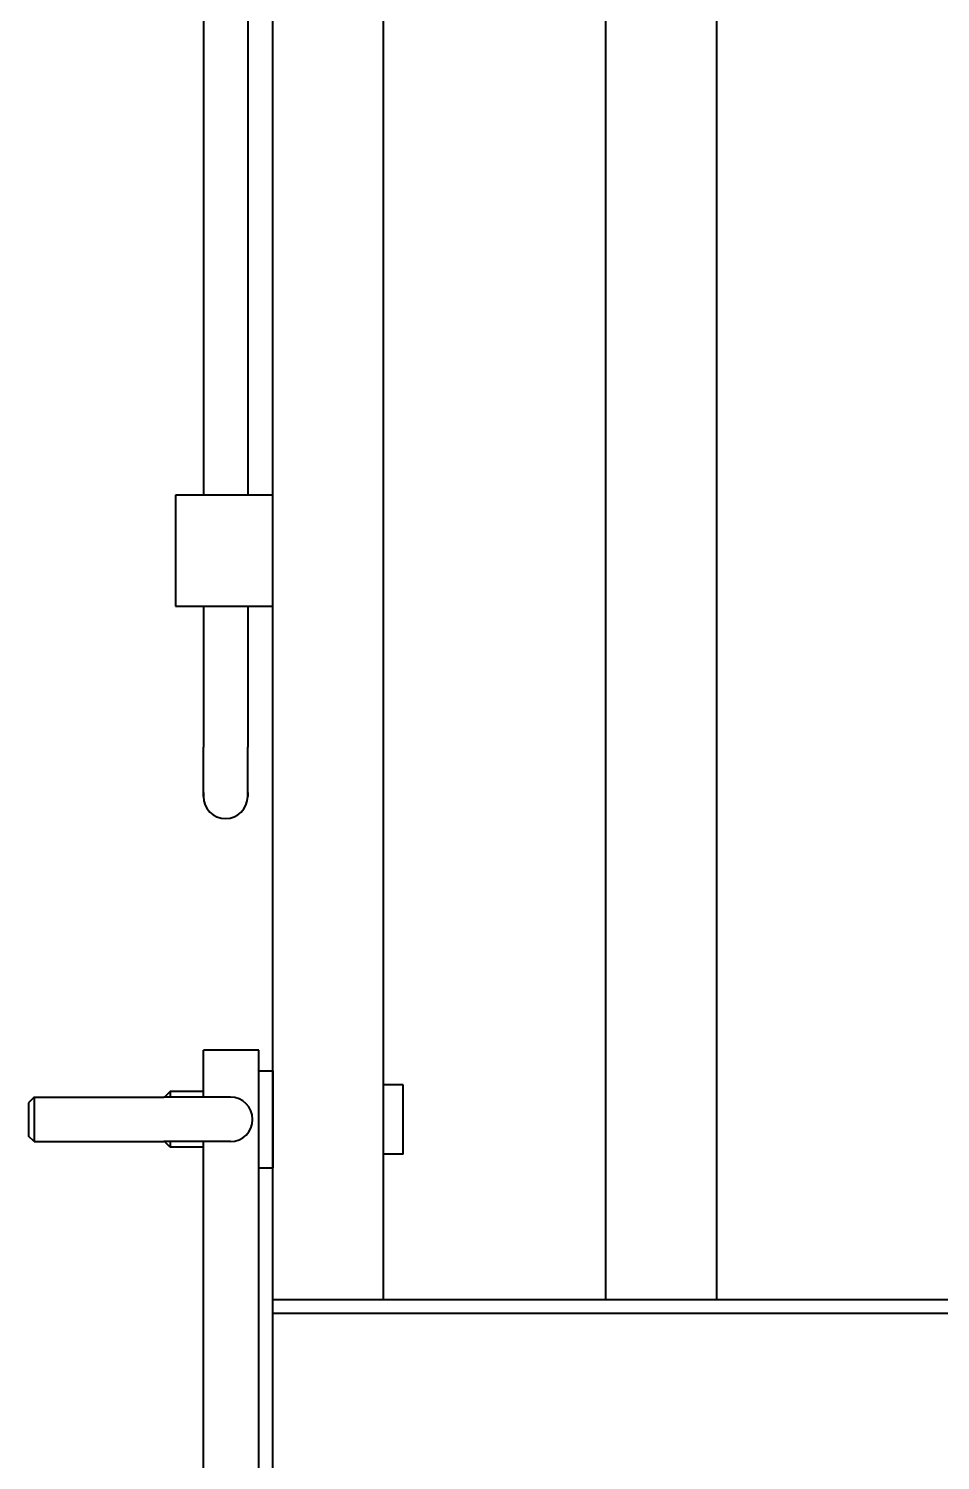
# Model space of a CAD drawing. Header units: millimetres. Extents: x 30271 to 35001, y 5679 to 9007.
# Drawn here: x 33189 to 33518, y 7754 to 8270 of the extents above; entities that cross this region are included whole.
import ezdxf

# ---------------------------------------------------------------- set-up
doc = ezdxf.new("R2010")
doc.units = ezdxf.units.MM
doc.linetypes.add('K5LT_BASIC', pattern=[0])

msp = doc.modelspace()

# ---------------------------------------------------------------- linework, layer by layer
at = {"color": 5, "linetype": 'K5LT_BASIC', "lineweight": 40, "ltscale": 0.5}
for p, q in [((33277.311, 8102.278), (33277.311, 8738.281)), ((33277.311, 7812.278), (33277.311, 8531.17)), ((33317.311, 7812.278), (33317.311, 8519.338)), ((33397.311, 8519.338), (33397.311, 7812.278)), ((33252.311, 8476.34), (33252.311, 8102.278)), ((33268.311, 8476.34), (33268.311, 8102.278)), ((33437.311, 8351.891), (33437.311, 7812.278)), ((33277.311, 8102.278), (33242.311, 8102.278)), ((33242.311, 8102.278), (33242.311, 8062.278)), ((33277.311, 8062.278), (33277.311, 8102.278)), ((33242.311, 8062.278), (33277.311, 8062.278)), ((33252.311, 8062.278), (33252.311, 8011.391)), ((33268.311, 8062.278), (33268.311, 8011.391)), ((33277.311, 7894.778), (33277.311, 8062.278)), ((33252.311, 7993.665), (33252.311, 8011.391)), ((33268.311, 7993.665), (33268.311, 8011.391)), ((33252.311, 7995.117), (33252.311, 7993.667)), ((33252.311, 7993.665), (33252.311, 7993.667)), ((33268.311, 7995.117), (33268.311, 7993.667)), ((33268.311, 7993.665), (33268.311, 7993.667)), ((33272.311, 7902.278), (33252.311, 7902.278)), ((33252.311, 7885.278), (33252.311, 7902.278)), ((33272.311, 7677.278), (33272.311, 7902.278)), ((33272.311, 7894.778), (33277.311, 7894.778)), ((33277.311, 7894.778), (33277.311, 7859.778)), ((33324.311, 7889.778), (33317.311, 7889.778)), ((33317.311, 7877.278), (33317.311, 7889.778)), ((33324.311, 7877.278), (33324.311, 7889.778)), ((33191.311, 7885.278), (33189.311, 7883.278)), ((33191.311, 7885.278), (33238.064, 7885.278)), ((33191.311, 7885.278), (33191.311, 7869.278)), ((33262.064, 7885.278), (33238.064, 7885.278)), ((33240.311, 7887.278), (33238.311, 7885.278)), ((33252.311, 7887.278), (33240.311, 7887.278)), ((33240.311, 7887.278), (33240.311, 7885.278)), ((33189.311, 7883.278), (33189.311, 7871.278)), ((33317.311, 7864.778), (33317.311, 7877.278)), ((33324.311, 7864.778), (33324.311, 7877.278)), ((33191.311, 7869.278), (33189.311, 7871.278)), ((33191.311, 7869.278), (33238.064, 7869.278)), ((33262.064, 7869.278), (33238.064, 7869.278)), ((33240.311, 7867.278), (33238.311, 7869.278)), ((33240.311, 7869.278), (33240.311, 7867.278)), ((33252.311, 7677.278), (33252.311, 7869.278)), ((33252.311, 7867.278), (33240.311, 7867.278)), ((33324.311, 7864.778), (33317.311, 7864.778)), ((33272.311, 7859.778), (33277.311, 7859.778)), ((33277.311, 7812.278), (33277.311, 7859.778)), ((33277.311, 7810.278), (33277.311, 7812.278)), ((33794.028, 7812.278), (33277.311, 7812.278)), ((33277.311, 7807.278), (33277.311, 7810.278)), ((33277.311, 7798.278), (33277.311, 7807.278)), ((33711.566, 7807.278), (33277.311, 7807.278)), ((33277.311, 7740.278), (33277.311, 7798.278))]:
    msp.add_line(p, q, dxfattribs=at)
for centre, start, end in [((33260.311, 7993.665), 179.98003, 180), ((33260.311, 7993.665), 180, 0), ((33260.311, 7993.665), 0, 0.01501), ((33262.064, 7877.278), 270, 90)]:
    msp.add_arc(centre, 8, start, end, dxfattribs=at)

doc.saveas('drawing.dxf')
